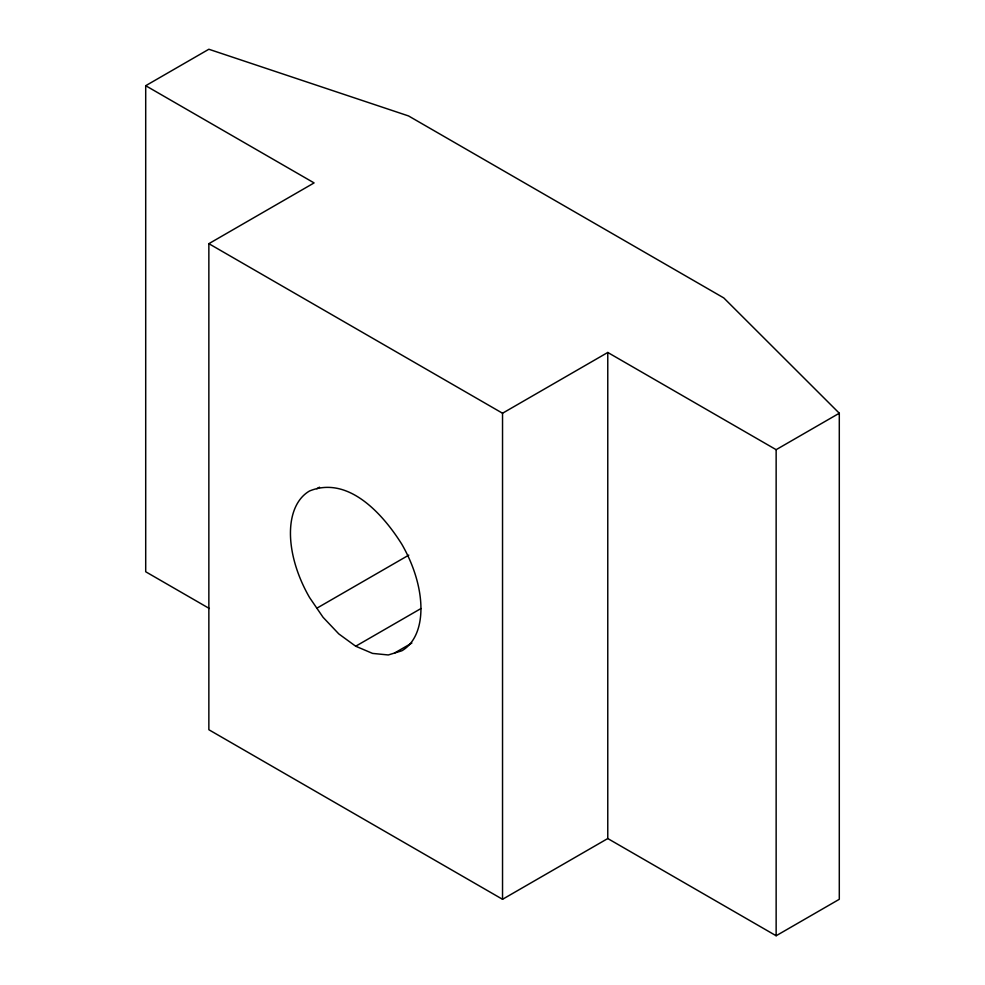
<?xml version="1.0" encoding="UTF-8"?>
<svg xmlns="http://www.w3.org/2000/svg" width="985" height="985" viewBox="0 0 985 985"><rect width="100%" height="100%" fill="white"/><g stroke="black" fill="none" stroke-linecap="round" stroke-linejoin="round"><path stroke-width="1.48" d="M145.706 85.707L208.857 49.25L408.553 115.947L723.778 297.926L839.294 413.232L839.294 899.293L776.143 935.75L607.77 838.543L502.535 899.293L208.857 729.737L208.857 243.677L314.092 182.915L145.706 85.707L145.706 571.768L209.349 608.508M316.85 488.72L319.522 487.181M208.857 243.677L502.535 413.232L607.77 352.47L776.143 449.677L839.294 413.232M316.85 608.201L408.775 555.134M355.696 646.222L372.576 653.412L388.312 654.963L401.831 650.789A92.27 53.276 60 0 0 401.831 544.249C383.3 514.675 348.542 475.164 309.561 490.973A92.27 53.276 60 0 0 309.561 597.526L323.068 617.299L338.803 633.909L355.696 646.222L420.964 608.545M394.529 653.043L411.853 643.045M776.143 449.677L776.143 935.75M607.77 352.47L607.77 838.543M502.535 413.232L502.535 899.293"/></g></svg>
